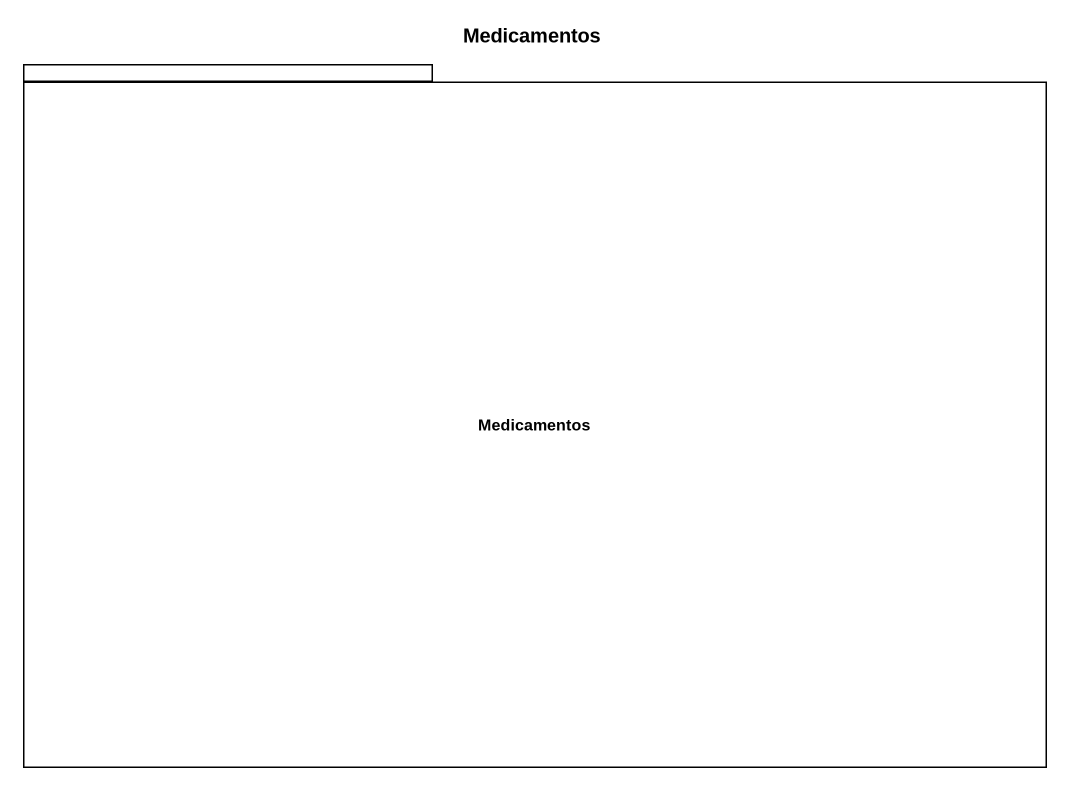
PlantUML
@startuml
title Medicamentos
package Medicamentos {
}
@enduml
